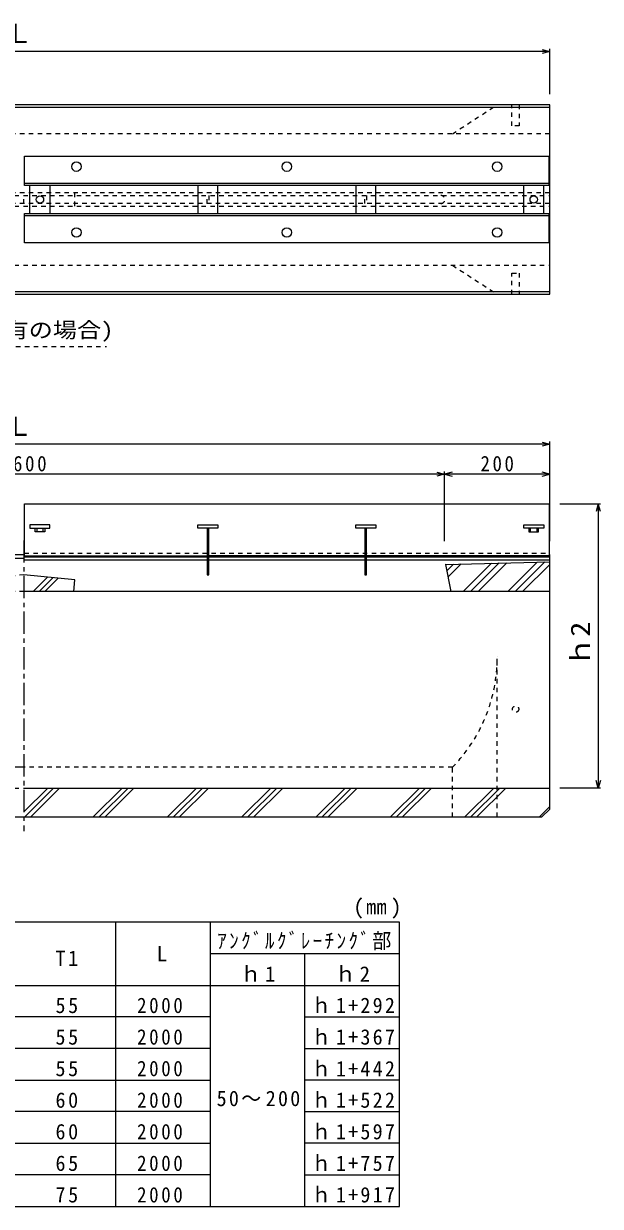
# Model space of a CAD drawing. Units: millimetres, scale not verified. Extents: x 530 to 3565, y 265 to 2737.
# Drawn here: x 2468 to 3565, y 265 to 2513 of the extents above; entities that cross this region are included whole.
import ezdxf
from ezdxf.enums import TextEntityAlignment as Align

# ---------------------------------------------------------------- set-up
doc = ezdxf.new("R2010")
doc.units = ezdxf.units.MM
doc.header["$LTSCALE"] = 10
doc.linetypes.add('USER1', pattern=[1.693334, 0.846667, -0.846667])
doc.linetypes.add('USER2', pattern=[6.773334, 4.233333, -0.846667, 0.846667, -0.846667])
for name, color, linetype, lineweight in [('0_2', 4, 'Continuous', 5), ('1', 7, 'Continuous', 5), ('3', 4, 'USER1', 5)]:
    doc.layers.add(name, color=color, linetype=linetype, lineweight=lineweight)
doc.styles.add('ＭＳ ゴシック', font='')
doc.styles.get('ＭＳ ゴシック').set_extended_font_data('MS Gothic')

msp = doc.modelspace()

# ---------------------------------------------------------------- linework, layer by layer
at = {"layer": '0_2'}
for p, q in [((3468.49, 2460), (1468.49, 2460)), ((3454, 2463.88), (3468.49, 2460)), ((3468.49, 2460), (3454, 2456.11)), ((3468.49, 2378.48), (3468.49, 2465)), ((3468.49, 2353.48), (1468.49, 2353.48)), ((2469.49, 2204.98), (2469.49, 2260.98)), ((3467.49, 2204.98), (3467.49, 2260.98)), ((2479.99, 2151.98), (2479.99, 2204.98)), ((2517.99, 2204.98), (2517.99, 2151.98)), ((2799.49, 2204.98), (2799.49, 2151.98)), ((2837.49, 2151.98), (2837.49, 2204.98)), ((3099.49, 2204.98), (3099.49, 2151.98)), ((3137.49, 2151.98), (3137.49, 2204.98)), ((3418.99, 2151.98), (3418.99, 2204.98)), ((3456.99, 2151.98), (3456.99, 2204.98)), ((2469.49, 2095.98), (2469.49, 2151.98)), ((3467.49, 2095.98), (3467.49, 2151.98)), ((1468.49, 2003.48), (3468.49, 2003.48)), ((3468.49, 1713.31), (1468.49, 1713.31)), ((3454, 1717.19), (3468.49, 1713.31)), ((3468.49, 1713.31), (3454, 1709.43)), ((3468.49, 1529.06), (3468.49, 1718.31)), ((3468.49, 1656.48), (1468.49, 1656.48)), ((3282.98, 1660.36), (3254, 1652.6)), ((3254, 1660.36), (3282.98, 1652.6)), ((3268.49, 1529.06), (3268.49, 1661.48)), ((3468.49, 1656.48), (3454, 1660.36)), ((3454, 1652.6), (3468.49, 1656.48)), ((3487.58, 1599.95), (3564.71, 1599.95)), ((3560.83, 1599.95), (3556.95, 1585.46)), ((3560.83, 1599.95), (3560.83, 1059.86)), ((3564.71, 1585.46), (3560.83, 1599.95)), ((2517.99, 1559.95), (2479.99, 1559.95)), ((2479.99, 1559.95), (2479.99, 1553.95)), ((2479.99, 1553.95), (2517.99, 1553.95)), ((2489.99, 1546.95), (2489.99, 1553.95)), ((2492.99, 1553.95), (2492.99, 1546.95)), ((2504.99, 1546.95), (2504.99, 1553.95)), ((2507.99, 1553.95), (2507.99, 1546.95)), ((2517.99, 1553.95), (2517.99, 1559.95)), ((2799.49, 1553.95), (2799.49, 1559.95)), ((2799.49, 1559.95), (2837.49, 1559.95)), ((2837.49, 1553.95), (2799.49, 1553.95)), ((2816.89, 1553.95), (2816.89, 1464.95)), ((2820.09, 1464.95), (2820.09, 1553.95)), ((2837.49, 1559.95), (2837.49, 1553.95)), ((3099.49, 1553.95), (3099.49, 1559.95)), ((3099.49, 1559.95), (3137.49, 1559.95)), ((3137.49, 1553.95), (3099.49, 1553.95)), ((3116.89, 1553.95), (3116.89, 1464.95)), ((3120.09, 1464.95), (3120.09, 1553.95)), ((3137.49, 1559.95), (3137.49, 1553.95)), ((3418.99, 1553.95), (3418.99, 1559.95)), ((3418.99, 1559.95), (3456.99, 1559.95)), ((3456.99, 1553.95), (3418.99, 1553.95)), ((3428.99, 1553.95), (3428.99, 1546.95)), ((3431.99, 1546.95), (3431.99, 1553.95)), ((3443.99, 1553.95), (3443.99, 1546.95)), ((3446.99, 1546.95), (3446.99, 1553.95)), ((3456.99, 1559.95), (3456.99, 1553.95)), ((2507.99, 1546.95), (2489.99, 1546.95)), ((3428.99, 1546.95), (3446.99, 1546.95)), ((1468.49, 1496.9), (2468.49, 1496.9)), ((2468.49, 1493.46), (2816.89, 1493.46)), ((3116.89, 1501.52), (2820.09, 1501.52)), ((2820.09, 1493.46), (3116.89, 1493.46)), ((3467.49, 1501.52), (3120.09, 1501.52)), ((3120.09, 1493.46), (3468.49, 1493.46)), ((3270.7, 1485.09), (3270.26, 1484.65)), ((3272.63, 1472.87), (3285.21, 1485.45)), ((3299.71, 1485.81), (3275, 1461.1)), ((3303.77, 1433.3), (3357.73, 1487.26)), ((3372.24, 1487.62), (3317.91, 1433.3)), ((3332.05, 1433.3), (3386.74, 1487.99)), ((3444.76, 1489.44), (3388.62, 1433.3)), ((3402.76, 1433.3), (3459.26, 1489.8)), ((3468.49, 1484.88), (3416.9, 1433.3)), ((2816.89, 1464.95), (2820.09, 1464.95)), ((3116.89, 1464.95), (3120.09, 1464.95)), ((2513.18, 1460.56), (2485.92, 1433.3)), ((2497.23, 1433.3), (2523.46, 1459.53)), ((2533.75, 1458.5), (2508.54, 1433.3)), ((2468.49, 1099.45), (1653.49, 1099.45)), ((2513.75, 1059.86), (2468.49, 1014.6)), ((2470.07, 1004.87), (2525.07, 1059.86)), ((2481.38, 1004.87), (2536.38, 1059.86)), ((2655.17, 1059.86), (2600.17, 1004.87)), ((2611.49, 1004.87), (2666.49, 1059.86)), ((2677.8, 1059.86), (2622.8, 1004.87)), ((2741.6, 1004.87), (2796.6, 1059.86)), ((2807.91, 1059.86), (2752.91, 1004.87)), ((2764.22, 1004.87), (2819.22, 1059.86)), ((2938.02, 1059.86), (2883.02, 1004.87)), ((2894.33, 1004.87), (2949.33, 1059.86)), ((2960.64, 1059.86), (2905.64, 1004.87)), ((3024.44, 1004.87), (3079.44, 1059.86)), ((3090.75, 1059.86), (3035.75, 1004.87)), ((3047.07, 1004.87), (3102.07, 1059.86)), ((3165.86, 1004.87), (3220.86, 1059.86)), ((3232.17, 1059.86), (3177.17, 1004.87)), ((3188.49, 1004.87), (3243.49, 1059.86)), ((3362.28, 1059.86), (3307.28, 1004.87)), ((3373.59, 1059.86), (3318.59, 1004.87)), ((3329.91, 1004.87), (3384.91, 1059.86)), ((3564.71, 1059.86), (3487.58, 1059.86)), ((3560.83, 1059.86), (3556.95, 1074.35)), ((3564.71, 1074.35), (3560.83, 1059.86)), ((3468.49, 1024.65), (3448.7, 1004.87))]:
    msp.add_line(p, q, dxfattribs=at)
at = {"layer": '0_2', "color": 3, "lineweight": 9}
for p, q in [((3468.49, 2358.48), (1468.49, 2358.48)), ((3468.49, 1998.48), (3468.49, 2358.48)), ((1468.49, 1998.48), (3468.49, 1998.48)), ((1468.49, 1503.47), (2468.49, 1503.47)), ((3468.49, 1019.87), (3468.49, 1503.47)), ((3453.49, 1004.87), (3468.49, 1019.87)), ((1483.49, 1004.87), (3453.49, 1004.87))]:
    msp.add_line(p, q, dxfattribs=at)
at = {"layer": '0_2', "linetype": 'USER1'}
for p, q in [((3283.49, 2303.48), (3368.49, 2358.48)), ((3468.49, 2190.98), (1468.49, 2190.98)), ((1468.49, 2185.98), (3468.49, 2185.98)), ((2468.49, 2170.98), (2468.49, 2185.98)), ((2565.28, 2165.98), (2565.28, 2190.98)), ((2816.99, 2170.98), (2816.99, 2185.98)), ((2819.99, 2185.98), (2819.99, 2170.98)), ((3116.99, 2170.98), (3116.99, 2185.98)), ((3119.99, 2185.98), (3119.99, 2170.98)), ((3468.49, 2170.98), (1468.49, 2170.98)), ((1468.49, 2165.98), (3468.49, 2165.98)), ((3283.49, 2053.48), (3368.49, 1998.48)), ((2469.49, 1506.02), (3467.49, 1506.02)), ((2820.09, 1501.52), (2816.89, 1501.52)), ((2816.89, 1498.55), (2820.09, 1498.55)), ((2816.89, 1493.46), (2820.09, 1493.46)), ((3120.09, 1501.52), (3116.89, 1501.52)), ((3120.09, 1498.55), (3116.89, 1498.55)), ((3116.89, 1493.46), (3120.09, 1493.46)), ((3368.49, 1004.87), (3368.49, 1309.87)), ((3283.49, 1099.45), (2468.49, 1099.45)), ((3283.49, 1004.87), (3283.49, 1099.45))]:
    msp.add_line(p, q, dxfattribs=at)
at = {"layer": '0_2', "color": 7, "linetype": 'USER1', "lineweight": 9}
for p, q in [((3396.49, 2318.48), (3396.49, 2358.48)), ((3410.49, 2358.48), (3410.49, 2318.48)), ((3410.49, 2318.48), (3396.49, 2318.48)), ((3468.49, 2303.48), (1468.49, 2303.48)), ((1468.49, 2053.48), (3468.49, 2053.48)), ((3396.49, 1998.48), (3396.49, 2038.48)), ((3396.49, 2038.48), (3410.49, 2038.48)), ((3410.49, 2038.48), (3410.49, 1998.48)), ((2468.49, 1465.03), (2371.7, 1455.35)), ((2468.49, 1433.3), (1468.49, 1433.3)), ((1468.49, 1059.86), (2468.49, 1059.86))]:
    msp.add_line(p, q, dxfattribs=at)
at = {"layer": '0_2', "color": 7, "lineweight": 9}
for p, q in [((2469.49, 2260.98), (3467.49, 2260.98)), ((2469.49, 2209.48), (3467.49, 2209.48)), ((3467.49, 2204.98), (2469.49, 2204.98)), ((2469.49, 2151.98), (3467.49, 2151.98)), ((3467.49, 2147.48), (2469.49, 2147.48)), ((3467.49, 2095.98), (2469.49, 2095.98)), ((2469.49, 1599.95), (3467.49, 1599.95)), ((2469.49, 1501.52), (2469.49, 1599.95)), ((3467.49, 1599.95), (3467.49, 1501.52)), ((1468.49, 1503.47), (2468.49, 1503.47)), ((2816.89, 1498.55), (2468.49, 1498.55)), ((2469.49, 1501.52), (2816.89, 1501.52)), ((3116.89, 1498.55), (2820.09, 1498.55)), ((3468.49, 1498.55), (3120.09, 1498.55)), ((3270.18, 1485.07), (3468.49, 1490.03)), ((3270.18, 1485.07), (3280.6, 1433.3)), ((2565.28, 1455.35), (2468.49, 1465.03)), ((2563.49, 1433.3), (2565.28, 1455.35)), ((3468.49, 1433.3), (2468.49, 1433.3)), ((2468.49, 1059.86), (3468.49, 1059.86))]:
    msp.add_line(p, q, dxfattribs=at)
at = {"layer": '0_2', "linetype": 'USER2'}
msp.add_line((2468.49, 1530.69), (2468.49, 977.95), dxfattribs=at)
at = {"layer": '0_2'}
for centre, radius in [((2568.49, 2240.98), 9), ((2968.49, 2240.98), 9), ((3368.49, 2240.98), 9), ((2498.99, 2178.48), 7), ((3437.99, 2178.48), 7), ((2568.49, 2115.98), 9), ((2968.49, 2115.98), 9), ((3368.49, 2115.98), 9)]:
    msp.add_circle(centre, radius, dxfattribs=at)
at = {"layer": '0_2', "linetype": 'USER1'}
msp.add_circle((3403.49, 1209.87), 6, dxfattribs=at)
for centre, radius, start, end in [((3261.52, 2178.48), 7.5, 270, 90), ((3071.06, 1307.64), 297.44, 315.5773, 0.42917)]:
    msp.add_arc(centre, radius, start, end, dxfattribs=at)
at = {"layer": '1', "lineweight": 9}
for p, q in [((3182.51, 804.81), (1022.51, 804.81)), ((3182.51, 264.81), (3182.51, 804.81)), ((1022.51, 684.81), (3182.51, 684.81)), ((1022.51, 264.81), (3182.51, 264.81))]:
    msp.add_line(p, q, dxfattribs=at)
at = {"layer": '1', "color": 4}
for p, q in [((2642.51, 804.81), (2642.51, 264.81)), ((2822.51, 804.81), (2822.51, 264.81)), ((3182.51, 744.81), (2822.51, 744.81)), ((3002.51, 264.81), (3002.51, 744.81)), ((2822.51, 624.81), (1022.51, 624.81)), ((3002.51, 624.81), (3182.51, 624.81)), ((2822.51, 564.81), (1022.51, 564.81)), ((3002.51, 564.81), (3182.51, 564.81)), ((1022.51, 504.81), (2822.51, 504.81)), ((3182.51, 504.81), (3002.51, 504.81)), ((2822.51, 444.81), (1022.51, 444.81)), ((3002.51, 444.81), (3182.51, 444.81)), ((1022.51, 384.81), (2822.51, 384.81)), ((3182.51, 384.81), (3002.51, 384.81)), ((2822.51, 324.81), (1022.51, 324.81)), ((3002.51, 324.81), (3182.51, 324.81))]:
    msp.add_line(p, q, dxfattribs=at)
at = {"layer": '3'}
msp.add_line((2267.19, 1899.28), (2625.55, 1899.28), dxfattribs=at)

# ---------------------------------------------------------------- texts
at = {"layer": '0_2', "color": 3, "style": 'ＭＳ ゴシック'}
for p in [(2434.74, 2465), (2434.74, 1718.31)]:
    msp.add_text('Ｌ', height=36.66, dxfattribs=at).set_placement(p, align=Align.BOTTOM_LEFT)
at = {"layer": '0_2', "color": 3, "style": 'ＭＳ ゴシック', "width": 1.15}
msp.add_text('ｈ2', height=36.66, rotation=90, dxfattribs=at).set_placement((3555.83, 1289.91), align=Align.BOTTOM_LEFT)
at = {"layer": '0_2', "color": 7, "char_height": 29.33, "attachment_point": 7, "style": 'ＭＳ ゴシック'}
for s, insert in [('\\T1.28;\\W0.9;1600', (2424.74, 1661.48)), ('\\T1.27;\\W0.9;200', (3336.76, 1661.48))]:
    msp.add_mtext(s, dxfattribs=dict(at, insert=insert))
at = {"layer": '1', "style": 'ＭＳ ゴシック'}
msp.add_text('L', height=29.33, dxfattribs=at).set_placement((2721.03, 721.72), align=Align.BOTTOM_LEFT)
at = {"layer": '1', "char_height": 29.33, "attachment_point": 7, "style": 'ＭＳ ゴシック'}
for s, insert in [('\\T1.19;(㎜)', (3095.01, 811.72)), ('\\T1.26;\\W0.9;ｱﾝｸﾞﾙｸﾞﾚｰﾁﾝｸﾞ部', (2836.26, 751.72)), ('\\T1.27;\\W0.95;T1', (2528.57, 721.72)), ('\\T1.17;ｈ1', (2880.01, 691.72)), ('\\T1.17;ｈ2', (3060.01, 691.72)), ('\\T1.27;\\W0.95;55', (2528.57, 631.72)), ('\\T1.28;\\W0.9;2000', (2683.67, 631.72)), ('\\T1.23;\\W0.95;ｈ1+292', (3015.01, 631.72)), ('\\T1.27;\\W0.95;55', (2528.57, 571.72)), ('\\T1.28;\\W0.9;2000', (2683.67, 571.72)), ('\\T1.23;\\W0.95;ｈ1+367', (3015.01, 571.72)), ('\\T1.27;\\W0.95;55', (2528.57, 511.72)), ('\\T1.28;\\W0.9;2000', (2683.67, 511.72)), ('\\T1.23;\\W0.95;ｈ1+442', (3015.01, 511.72)), ('\\T1.27;\\W0.95;60', (2528.57, 451.72)), ('\\T1.28;\\W0.9;2000', (2683.67, 451.72)), ('\\T1.23;\\W0.95;50～200', (2835.01, 454.81)), ('\\T1.23;\\W0.95;ｈ1+522', (3015.01, 451.72)), ('\\T1.27;\\W0.95;60', (2528.57, 391.72)), ('\\T1.28;\\W0.9;2000', (2683.67, 391.72)), ('\\T1.23;\\W0.95;ｈ1+597', (3015.01, 391.72)), ('\\T1.27;\\W0.95;65', (2528.57, 331.72)), ('\\T1.28;\\W0.9;2000', (2683.67, 331.72)), ('\\T1.23;\\W0.95;ｈ1+757', (3015.01, 331.72)), ('\\T1.27;\\W0.95;75', (2528.57, 271.72)), ('\\T1.28;\\W0.9;2000', (2683.67, 271.72)), ('\\T1.23;\\W0.95;ｈ1+917', (3015.01, 271.72))]:
    msp.add_mtext(s, dxfattribs=dict(at, insert=insert))
at = {"layer": '3', "color": 7, "style": 'ＭＳ ゴシック', "width": 1.15}
msp.add_text('(浸透穴有の場合)', height=29.33, dxfattribs=at).set_placement((2270.55, 1907.03), align=Align.BOTTOM_LEFT)

doc.saveas('drawing.dxf')
